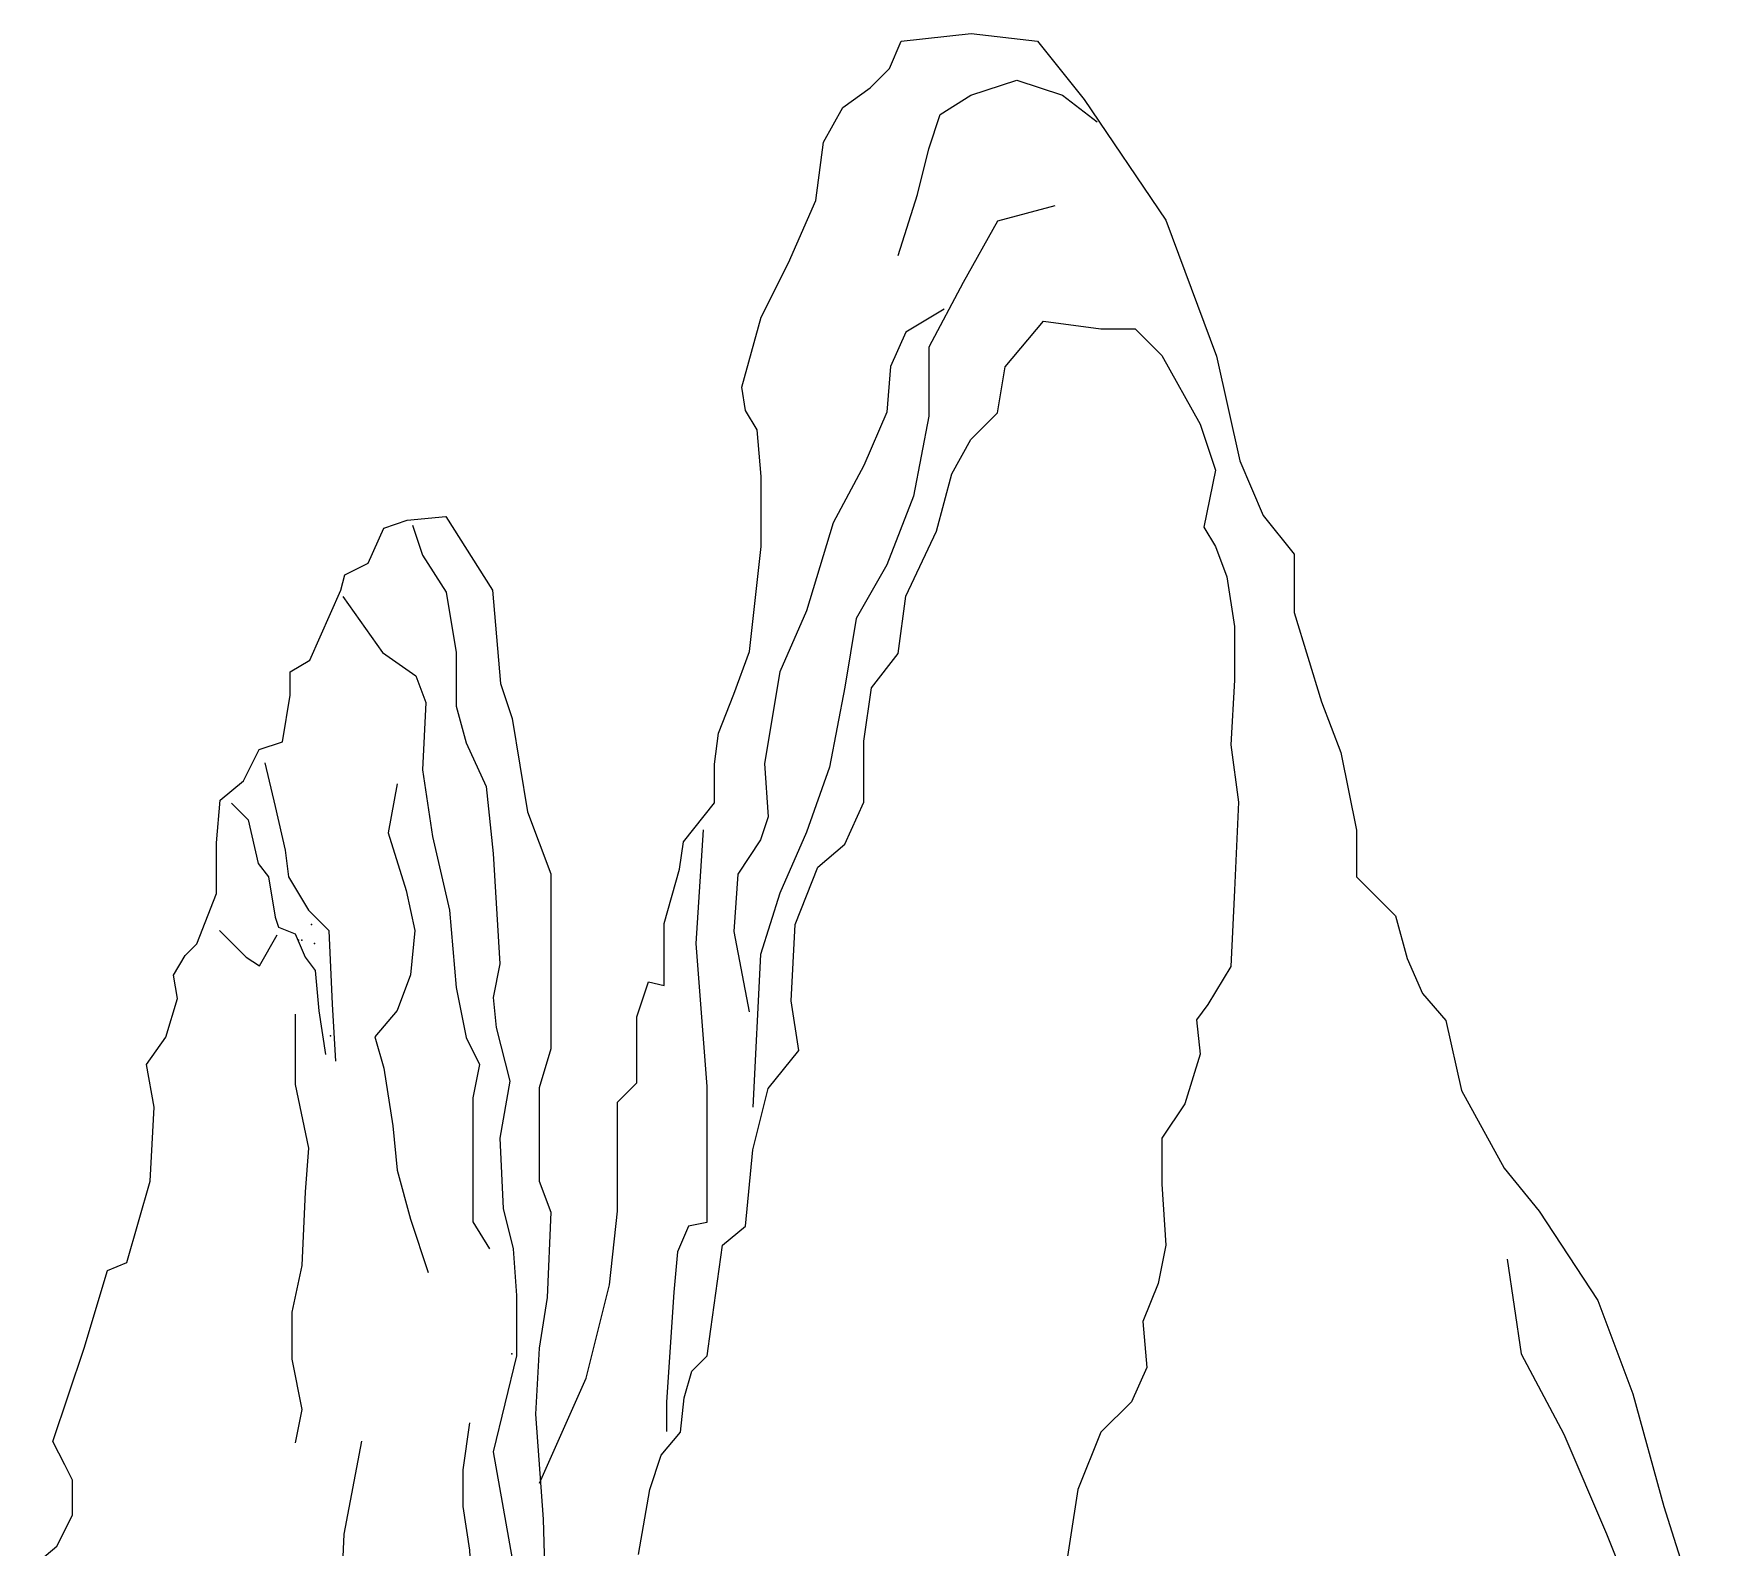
# Model space of a CAD drawing. Extents: x 36 to 981, y 1591 to 2057.
# Drawn here: x 213.3 to 451.9, y 1841.5 to 2057 of the extents above; entities that cross this region are included whole.
import ezdxf

# ---------------------------------------------------------------- set-up
doc = ezdxf.new("R2010")
doc.units = 0
doc.header["$LTSCALE"] = 0.9
doc.header["$MEASUREMENT"] = 0
doc.header["$PDSIZE"] = 15
doc.layers.add('3', color=3, linetype='CONTINUOUS')
doc.layers.add('4', color=4, linetype='CONTINUOUS')

msp = doc.modelspace()

# ---------------------------------------------------------------- linework, layer by layer
at = {"layer": '3'}
for points in [[(358.67, 2032.43), (350.51, 2030.25), (345.62, 2021.56), (340.72, 2012.32), (340.72, 2002.53), (338.55, 1991.12), (334.74, 1981.34), (330.39, 1973.73), (328.76, 1963.94), (326.58, 1952.53), (323.32, 1943.29), (319.51, 1934.59), (316.79, 1925.9), (315.7, 1904.16)], [(342.9, 2017.75), (337.46, 2014.49), (335.29, 2009.6), (334.74, 2003.08), (331.48, 1995.47), (327.13, 1987.32), (323.32, 1974.81), (319.51, 1966.12), (317.34, 1953.07), (317.88, 1945.46), (316.79, 1942.2), (313.53, 1937.31), (312.99, 1929.16), (315.16, 1917.74)], [(246.26, 1953.15), (247.7, 1946.95), (249.13, 1940.75), (249.6, 1936.94), (252.47, 1932.17), (255.33, 1929.31), (255.81, 1918.82), (256.28, 1910.71)], [(265.07, 1950.17), (263.81, 1943.22), (266.34, 1935), (267.6, 1929.31), (266.97, 1922.99), (265.07, 1917.93), (261.91, 1914.14), (263.18, 1909.72), (264.44, 1901.5), (265.07, 1895.18), (266.97, 1888.23), (269.5, 1880.64)], [(308.61, 1943.64), (307.57, 1927.44), (309.13, 1907.07), (309.13, 1887.74), (306.52, 1887.22), (304.95, 1883.56), (304.43, 1877.82), (303.38, 1862.14), (303.38, 1857.97)], [(250.56, 1917.39), (250.56, 1907.38), (252.47, 1898.32), (251.99, 1892.12), (251.51, 1881.63), (250.08, 1874.96), (250.08, 1868.28), (251.51, 1861.13), (250.56, 1856.36)], [(275.37, 1859.22), (274.41, 1852.55), (274.41, 1847.3), (275.37, 1841.1), (275.85, 1832.52), (275.37, 1826.32), (275.37, 1820.13), (277.75, 1814.88), (278.23, 1805.82), (278.23, 1798.67), (279.66, 1791.52)]]:
    msp.add_lwpolyline(points, dxfattribs=at)
for p in [(252.86, 1930.16), (251.05, 1927.9), (251.5, 1927.9), (253.32, 1927.44), (255.58, 1914.32), (281.4, 1869.05)]:
    msp.add_point(p, dxfattribs=at)
at = {"layer": '4'}
for points in [[(285.32, 1850.64), (291.97, 1865.57), (295.29, 1878.85), (296.4, 1889.36), (296.4, 1899.32), (296.4, 1904.85), (299.16, 1907.62), (299.16, 1912.59), (299.16, 1917.02), (300.82, 1922), (303.04, 1921.45), (303.04, 1930.3), (305.25, 1938.04), (305.81, 1941.91), (310.24, 1947.45), (310.24, 1952.98), (310.79, 1957.4), (313, 1962.93), (315.22, 1969.02), (316.88, 1983.96), (316.88, 1993.91), (316.32, 2000.55), (314.66, 2003.32), (314.11, 2006.64), (316.88, 2016.59), (320.75, 2024.34), (324.63, 2033.19), (325.74, 2041.49), (328.5, 2046.47), (332.38, 2049.23), (335.15, 2052), (336.81, 2055.87), (346.77, 2056.98), (356.18, 2055.87), (362.82, 2047.57), (374.45, 2030.42), (381.65, 2011.06), (384.97, 1996.13), (388.29, 1988.38), (392.72, 1982.85), (392.72, 1974.55), (396.59, 1961.83), (399.36, 1954.64), (401.57, 1943.57), (401.57, 1936.93), (407.11, 1931.4), (408.77, 1925.32), (410.99, 1920.34), (414.31, 1916.47), (416.52, 1906.51), (422.61, 1895.45), (427.59, 1889.36), (435.9, 1876.64), (440.88, 1863.36), (445.31, 1847.32), (451.95, 1826.3)], [(336.37, 2025.36), (339.09, 2034.06), (340.72, 2040.58), (342.36, 2045.47), (346.71, 2048.19), (353.23, 2050.36), (359.76, 2048.19), (364.66, 2044.39)], [(299.39, 1840.48), (301.02, 1849.72), (302.65, 1854.61), (305.37, 1857.87), (305.91, 1862.77), (307, 1866.57), (309.18, 1868.74), (309.72, 1872.55), (311.35, 1884.51), (314.62, 1887.22), (315.7, 1898.09), (317.88, 1906.79), (322.23, 1912.23), (321.14, 1919.29), (321.69, 1930.16), (324.95, 1938.32), (328.76, 1941.58), (331.48, 1947.56), (331.48, 1956.25), (332.56, 1963.86), (336.37, 1968.75), (337.46, 1976.91), (341.81, 1986.15), (343.99, 1994.3), (346.71, 1999.19), (350.51, 2002.99), (351.6, 2009.52), (357.04, 2016.04), (365.2, 2014.95), (370.09, 2014.95), (373.9, 2011.15), (379.34, 2001.36), (381.52, 1994.84), (379.88, 1986.69), (381.52, 1983.97), (383.15, 1979.62), (384.23, 1972.56), (384.23, 1964.95), (383.69, 1955.71), (384.78, 1947.56), (384.23, 1935.05), (383.69, 1924.18), (380.43, 1918.75), (378.8, 1916.57), (379.34, 1911.68), (377.16, 1904.62), (373.9, 1899.73), (373.9, 1893.2), (374.44, 1884.51), (373.36, 1879.07), (371.18, 1873.64), (371.73, 1867.11), (369.55, 1862.22), (365.2, 1857.87), (361.93, 1849.72), (359.76, 1835.59)], [(213.33, 1838.88), (216.65, 1841.64), (218.86, 1846.07), (218.86, 1851.05), (217.76, 1853.26), (216.09, 1856.58), (220.52, 1869.86), (223.84, 1880.92), (226.61, 1882.03), (229.93, 1893.64), (230.49, 1904.15), (229.38, 1910.24), (232.15, 1914.11), (233.81, 1919.64), (233.26, 1922.96), (234.92, 1925.73), (236.58, 1927.39), (239.34, 1934.58), (239.34, 1941.77), (239.9, 1947.86), (243.22, 1950.62), (245.43, 1955.05), (248.76, 1956.15), (249.86, 1962.79), (249.86, 1966.11), (252.63, 1967.77), (257.06, 1977.73), (257.61, 1979.94), (260.93, 1981.6), (263.15, 1986.58), (266.47, 1987.69), (272.01, 1988.24), (278.65, 1977.73), (279.76, 1964.45), (281.42, 1959.47), (283.63, 1946.2), (286.95, 1937.35), (286.95, 1912.45), (285.29, 1906.92), (285.29, 1893.64), (286.95, 1889.22), (286.4, 1877.05), (285.29, 1869.86), (284.74, 1860.45), (285.84, 1845.52), (286.4, 1825.6)], [(267.26, 1987), (268.69, 1982.71), (272.03, 1977.46), (273.46, 1968.88), (273.46, 1961.25), (274.89, 1956.01), (277.75, 1949.81), (278.71, 1940.27), (279.66, 1924.54), (278.71, 1919.77), (279.18, 1915.48), (281.09, 1907.85), (279.66, 1899.75), (280.14, 1889.74), (281.57, 1884.01), (282.05, 1877.34), (282.05, 1868.76), (278.72, 1855.08), (281.44, 1839.86), (280.89, 1823.01)], [(257.34, 1976.85), (262.96, 1968.88), (267.73, 1965.54), (269.17, 1961.73), (268.69, 1952.19), (270.12, 1942.66), (272.51, 1932.17), (273.46, 1921.2), (274.89, 1914.05), (276.8, 1910.24), (275.85, 1905.47), (275.85, 1899.27), (275.85, 1887.83), (278.23, 1884.01)], [(241.49, 1947.43), (243.88, 1945.04), (245.31, 1938.84), (246.74, 1936.94), (247.7, 1931.22), (248.17, 1929.78), (250.56, 1928.83), (251.99, 1925.49), (253.42, 1923.59), (253.9, 1917.87), (254.85, 1911.67)], [(239.77, 1929.31), (243.57, 1925.52), (245.47, 1924.25), (248, 1928.68)], [(423, 1882.53), (425.03, 1869.05), (431.1, 1857.59), (437.17, 1843.43), (441.21, 1833.32), (439.86, 1822.54), (436.49, 1815.12), (433.79, 1811.75), (433.79, 1806.36), (430.42, 1790.18), (428.4, 1774.68), (423.68, 1766.59), (414.23, 1758.5), (405.47, 1758.5), (398.72, 1753.11), (387.93, 1751.09), (378.49, 1752.44), (369.72, 1744.35), (367.69, 1729.52), (369.72, 1719.41), (371.74, 1711.32), (362.3, 1701.89)], [(260.01, 1856.63), (257.48, 1843.35), (256.85, 1829.45), (253.69, 1829.45), (251.79, 1831.35), (249.26, 1826.92), (248, 1818.7), (247.36, 1811.75)]]:
    msp.add_lwpolyline(points, dxfattribs=at)

doc.saveas('drawing.dxf')
